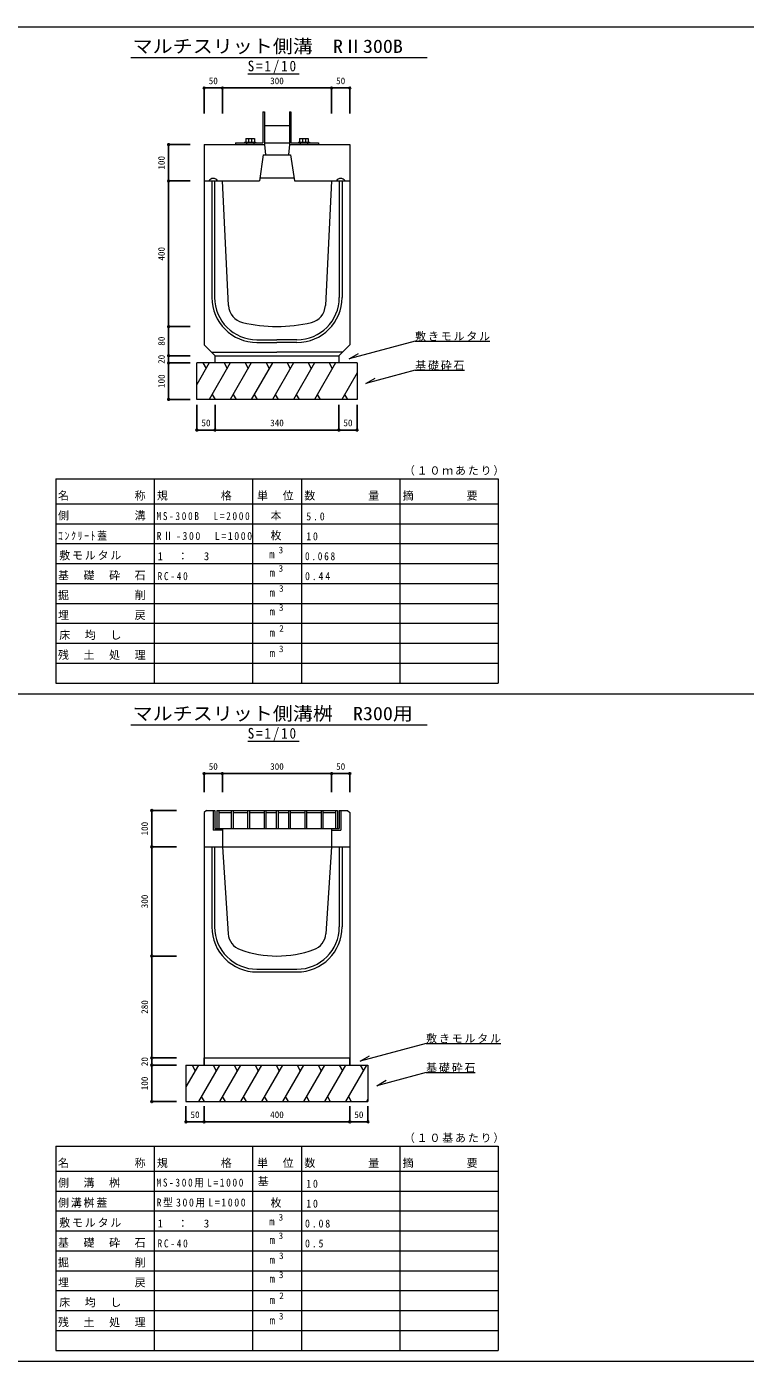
# Model space of a CAD drawing. Units: millimetres at full size, sheet at 1:10. Extents: x -3974 to 4026, y -1792 to 1875.
# Drawn here: x -661 to 1313, y -1792 to 1875 of the extents above; entities that cross this region are included whole.
import ezdxf
from ezdxf.enums import TextEntityAlignment as Align

# ---------------------------------------------------------------- set-up
doc = ezdxf.new("R2010")
doc.units = ezdxf.units.MM
doc.header["$LTSCALE"] = 10
doc.header["$PDMODE"] = 32
doc.header["$PDSIZE"] = 5
doc.linetypes.add('DASHED1', pattern=[1.8, 1.2, -0.6])
doc.linetypes.add('DASHED2', pattern=[3, 2, -1])
doc.layers.add('0-0_通り芯', color=7, linetype='Continuous', lineweight=18)
doc.layers.add('0-1_躯体', color=4, linetype='Continuous')
doc.styles.add('ＭＳ ゴシック', font='')
doc.styles.get('ＭＳ ゴシック').set_extended_font_data('MS Gothic')

msp = doc.modelspace()

# ---------------------------------------------------------------- linework, layer by layer
at = {"layer": '0-0_通り芯', "color": 2}
for p, q in [((-1329.25, 1875.16), (4026.29, 1875.16)), ((-12.21, 1641.26), (-12.21, 1555.76)), ((-12.21, 1641.26), (-7.71, 1641.26)), ((60.29, 1641.26), (60.29, 1603.26)), ((60.29, 1641.26), (64.79, 1641.26)), ((64.79, 1641.26), (64.79, 1555.76)), ((-7.71, 1603.26), (-7.71, 1551.26)), ((60.29, 1603.26), (60.29, 1551.26)), ((-87.71, 1555.76), (-12.21, 1555.76)), ((-87.71, 1555.76), (-87.71, 1551.26)), ((-62.71, 1557.76), (-62.71, 1555.76)), ((-62.71, 1557.76), (-32.71, 1557.76)), ((-59.71, 1567.76), (-35.71, 1567.76)), ((-59.71, 1567.76), (-59.71, 1557.76)), ((-57.71, 1555.76), (-57.71, 1551.26)), ((-57.71, 1551.26), (-37.71, 1551.26)), ((-51.71, 1567.76), (-51.71, 1557.76)), ((-43.71, 1567.76), (-43.71, 1557.76)), ((-37.71, 1555.76), (-37.71, 1551.26)), ((-35.71, 1567.76), (-35.71, 1557.76)), ((-32.71, 1557.76), (-32.71, 1555.76)), ((-7.71, 1555.76), (60.29, 1555.76)), ((61.29, 1551.26), (141.29, 1551.26)), ((64.79, 1555.76), (140.29, 1555.76)), ((85.29, 1557.76), (115.29, 1557.76)), ((85.29, 1557.76), (85.29, 1555.76)), ((88.29, 1567.76), (88.29, 1557.76)), ((88.29, 1567.76), (112.29, 1567.76)), ((90.29, 1555.76), (90.29, 1551.26)), ((96.29, 1567.76), (96.29, 1557.76)), ((104.29, 1567.76), (104.29, 1557.76)), ((110.29, 1555.76), (110.29, 1551.26)), ((112.29, 1567.76), (112.29, 1557.76)), ((115.29, 1557.76), (115.29, 1555.76)), ((140.29, 1555.76), (140.29, 1551.26)), ((-148.71, -278.07), (-148.71, -332.57)), ((-144.21, -278.07), (-144.21, -328.07)), ((-138.84, -278.07), (-138.84, -328.07)), ((-138.84, -278.07), (192.16, -278.07)), ((-133.84, -278.07), (-133.84, -328.07)), ((-133.84, -284.07), (-99.09, -284.07)), ((-99.09, -278.07), (-99.09, -328.07)), ((-94.09, -278.07), (-94.09, -328.07)), ((-94.09, -284.07), (-54.34, -284.07)), ((-54.34, -278.07), (-54.34, -328.07)), ((-49.34, -278.07), (-49.34, -328.07)), ((-49.34, -284.07), (-9.34, -284.07)), ((-9.34, -278.07), (-9.34, -328.07)), ((-4.34, -278.07), (-4.34, -328.07)), ((-4.34, -284.07), (24.16, -284.07)), ((24.16, -278.07), (24.16, -328.07)), ((29.16, -278.07), (29.16, -328.07)), ((29.16, -284.07), (57.66, -284.07)), ((57.66, -278.07), (57.66, -328.07)), ((62.66, -278.07), (62.66, -328.07)), ((62.66, -284.07), (102.66, -284.07)), ((102.66, -278.07), (102.66, -328.07)), ((107.66, -278.07), (107.66, -328.07)), ((107.66, -284.07), (147.41, -284.07)), ((147.41, -278.07), (147.41, -328.07)), ((152.41, -278.07), (152.41, -328.07)), ((152.41, -284.07), (187.16, -284.07)), ((187.16, -278.07), (187.16, -328.07)), ((192.16, -278.07), (192.16, -328.07)), ((196.79, -278.07), (196.79, -328.07)), ((201.29, -278.07), (201.29, -332.57)), ((-144.21, -328.07), (196.79, -328.07)), ((-123.71, -328.07), (-123.71, -334.07)), ((176.29, -328.07), (176.29, -334.07)), ((-123.71, -332.57), (-148.71, -332.57)), ((-123.71, -332.57), (-123.71, -378.07)), ((176.29, -332.57), (201.29, -332.57)), ((176.29, -332.57), (176.29, -378.07)), ((-3973.71, -1791.51), (4026.29, -1791.51))]:
    msp.add_line(p, q, dxfattribs=at)
at = {"layer": '0-0_通り芯'}
for p, q in [((-375.54, 1790.16), (438.45, 1790.16)), ((-54.15, 1745.44), (86.81, 1745.44)), ((406.06, 1011.04), (224.55, 962.4)), ((406.06, 1011.04), (611.06, 1011.04)), ((-143.71, 951.26), (-143.71, 971.26)), ((196.29, 971.26), (196.29, 951.26)), ((224.55, 962.4), (250.53, 977.4)), ((-159.66, 951.26), (-193.71, 892.29)), ((-193.71, 851.26), (-193.71, 951.26)), ((246.29, 951.26), (-193.71, 951.26)), ((-176.97, 951.26), (-168.32, 936.28)), ((-101.93, 951.26), (-159.66, 851.26)), ((-119.23, 951.26), (-110.58, 936.28)), ((-44.19, 951.26), (-101.93, 851.26)), ((-61.5, 951.26), (-52.85, 936.28)), ((13.54, 951.26), (-44.19, 851.26)), ((-3.76, 951.26), (4.89, 936.28)), ((71.28, 951.26), (13.54, 851.26)), ((53.97, 951.26), (62.62, 936.28)), ((129.01, 951.26), (71.28, 851.26)), ((111.71, 951.26), (120.36, 936.28)), ((186.75, 951.26), (129.01, 851.26)), ((169.44, 951.26), (178.09, 936.28)), ((246.29, 924.42), (204.05, 851.26)), ((246.29, 951.26), (246.29, 851.26)), ((406.06, 931.24), (541.06, 931.24)), ((246.29, 851.26), (-193.71, 851.26)), ((-151.74, 864.98), (-143.82, 851.26)), ((-94.01, 864.98), (-86.09, 851.26)), ((-36.27, 864.98), (-28.35, 851.26)), ((21.46, 864.98), (29.38, 851.26)), ((79.2, 864.98), (87.12, 851.26)), ((136.93, 864.98), (144.85, 851.26)), ((211.97, 864.98), (219.89, 851.26)), ((-581.21, 632.71), (633.79, 632.71)), ((-581.21, 632.71), (-581.21, 509.59)), ((-311.21, 632.71), (-311.21, 509.59)), ((-41.21, 632.71), (-41.21, 509.59)), ((93.79, 632.71), (93.79, 509.59)), ((363.79, 632.71), (363.79, 509.59)), ((633.79, 632.71), (633.79, 509.59)), ((-581.21, 564.31), (633.79, 564.31)), ((-581.21, 509.59), (633.79, 509.59)), ((-581.21, 509.59), (-581.21, 71.83)), ((-311.21, 509.59), (-311.21, 71.83)), ((-41.21, 509.59), (-41.21, 71.83)), ((93.79, 509.59), (93.79, 71.83)), ((363.79, 509.59), (363.79, 71.83)), ((633.79, 509.59), (633.79, 71.83)), ((-581.21, 454.87), (633.79, 454.87)), ((-581.21, 400.15), (633.79, 400.15)), ((-581.21, 345.43), (633.79, 345.43)), ((-581.21, 290.71), (633.79, 290.71)), ((-581.21, 235.99), (633.79, 235.99)), ((-581.21, 181.27), (633.79, 181.27)), ((-581.21, 126.55), (633.79, 126.55)), ((-581.21, 71.83), (633.79, 71.83)), ((-495.71, 71.83), (413.29, 71.83)), ((-375.54, -43.17), (438.45, -43.17)), ((-54.15, -87.89), (86.81, -87.89)), ((436.06, -918.29), (641.06, -918.29)), ((-223.71, -978.07), (276.29, -978.07)), ((-189.66, -978.07), (-223.71, -1037.05)), ((-223.71, -978.07), (-223.71, -1078.07)), ((-206.97, -978.07), (-198.32, -993.06)), ((-131.93, -978.07), (-189.66, -1078.07)), ((-149.23, -978.07), (-140.58, -993.06)), ((-74.19, -978.07), (-131.93, -1078.07)), ((-91.5, -978.07), (-82.85, -993.06)), ((-16.46, -978.07), (-74.19, -1078.07)), ((-33.76, -978.07), (-25.11, -993.06)), ((41.28, -978.07), (-16.46, -1078.07)), ((23.97, -978.07), (32.62, -993.06)), ((99.01, -978.07), (41.28, -1078.07)), ((81.71, -978.07), (90.36, -993.06)), ((156.75, -978.07), (99.01, -1078.07)), ((139.44, -978.07), (148.09, -993.06)), ((214.48, -978.07), (156.75, -1078.07)), ((197.18, -978.07), (205.83, -993.06)), ((272.22, -978.07), (214.48, -1078.07)), ((254.91, -978.07), (263.56, -993.06)), ((276.29, -978.07), (276.29, -1078.07)), ((436.06, -998.1), (300.18, -1034.51)), ((300.18, -1034.51), (326.16, -1019.51)), ((436.06, -998.1), (571.06, -998.1)), ((-223.71, -1078.07), (276.29, -1078.07)), ((-181.74, -1064.35), (-173.82, -1078.07)), ((-124.01, -1064.35), (-116.09, -1078.07)), ((-66.27, -1064.35), (-58.35, -1078.07)), ((-8.54, -1064.35), (-0.62, -1078.07)), ((49.2, -1064.35), (57.12, -1078.07)), ((106.93, -1064.35), (114.85, -1078.07)), ((164.67, -1064.35), (172.59, -1078.07)), ((222.4, -1064.35), (230.32, -1078.07)), ((276.29, -1071.02), (272.22, -1078.07)), ((-581.21, -1200.63), (633.79, -1200.63)), ((-581.21, -1200.63), (-581.21, -1323.75)), ((-311.21, -1200.63), (-311.21, -1323.75)), ((-41.21, -1200.63), (-41.21, -1323.75)), ((93.79, -1200.63), (93.79, -1323.75)), ((363.79, -1200.63), (363.79, -1323.75)), ((633.79, -1200.63), (633.79, -1323.75)), ((-581.21, -1269.03), (633.79, -1269.03)), ((-581.21, -1323.75), (633.79, -1323.75)), ((-581.21, -1323.75), (-581.21, -1761.51)), ((-311.21, -1323.75), (-311.21, -1761.51)), ((-41.21, -1323.75), (-41.21, -1761.51)), ((93.79, -1323.75), (93.79, -1761.51)), ((363.79, -1323.75), (363.79, -1761.51)), ((633.79, -1323.75), (633.79, -1761.51)), ((-581.21, -1378.47), (633.79, -1378.47)), ((-581.21, -1433.19), (633.79, -1433.19)), ((-581.21, -1487.91), (633.79, -1487.91)), ((-581.21, -1542.63), (633.79, -1542.63)), ((-581.21, -1597.35), (633.79, -1597.35)), ((-581.21, -1652.07), (633.79, -1652.07)), ((-581.21, -1706.79), (633.79, -1706.79)), ((-581.21, -1761.51), (633.79, -1761.51)), ((-495.71, -1761.51), (413.29, -1761.51))]:
    msp.add_line(p, q, dxfattribs=at)
at = {"layer": '0-0_通り芯', "color": 3}
for p, q in [((-173.71, 1551.26), (-7.71, 1551.26)), ((-173.71, 1551.26), (-173.71, 1451.26)), ((-7.71, 1551.26), (-5.21, 1523.26)), ((60.29, 1551.26), (57.79, 1523.26)), ((60.29, 1551.26), (226.29, 1551.26)), ((226.29, 1551.26), (226.29, 1451.26)), ((-11.21, 1523.26), (-21.71, 1451.26)), ((-11.21, 1523.26), (63.79, 1523.26)), ((63.79, 1523.26), (74.29, 1451.26)), ((-173.71, 1451.26), (-173.71, 1001.26)), ((-173.71, 1451.26), (-21.71, 1451.26)), ((-152.51, 1451.26), (-152.51, 1131.26)), ((-144.91, 1451.26), (-144.91, 1131.26)), ((-106.59, 1108.73), (-123.71, 1451.26)), ((-20.4, 1460.26), (72.97, 1460.26)), ((74.29, 1451.26), (226.29, 1451.26)), ((176.29, 1451.26), (159.16, 1108.73)), ((197.49, 1451.26), (197.49, 1131.26)), ((205.09, 1451.26), (205.09, 1131.26)), ((226.29, 1451.26), (226.29, 1001.26)), ((-173.71, 1001.26), (-143.71, 971.26)), ((-28.71, 1015.06), (26.29, 1015.06)), ((-28.71, 1007.46), (26.29, 1007.46)), ((81.29, 1015.06), (26.29, 1015.06)), ((81.29, 1007.46), (26.29, 1007.46)), ((196.29, 971.26), (226.29, 1001.26)), ((-153.71, 981.26), (26.29, 981.26)), ((-143.71, 971.26), (196.29, 971.26)), ((-143.71, 971.26), (196.29, 971.26)), ((206.29, 981.26), (26.29, 981.26)), ((-167.71, -278.07), (-173.71, -284.07)), ((-167.71, -278.07), (-144.21, -278.07)), ((196.79, -278.07), (220.29, -278.07)), ((220.29, -278.07), (226.29, -284.07)), ((226.29, -284.07), (226.29, -378.07)), ((-173.71, -378.07), (-173.71, -958.07)), ((-158.71, -378.07), (-138.71, -378.07)), ((-152.51, -378.07), (-152.51, -598.07)), ((-144.91, -378.07), (-144.91, -598.07)), ((-123.71, -378.07), (-107.79, -616.8)), ((176.29, -378.07), (160.38, -616.8)), ((197.49, -378.07), (197.49, -598.07)), ((205.09, -378.07), (205.09, -598.07)), ((226.29, -378.07), (226.29, -958.07)), ((-28.71, -714.27), (81.29, -714.27)), ((-28.71, -721.87), (81.29, -721.87)), ((-173.71, -958.07), (226.29, -958.07))]:
    msp.add_line(p, q, dxfattribs=at)
at = {"layer": '0-0_通り芯', "color": 2, "linetype": 'DASHED2'}
msp.add_line((-88.71, 1551.26), (-8.71, 1551.26), dxfattribs=at)
at = {"layer": '0-0_通り芯', "color": 4}
msp.add_line((-3973.71, 41.83), (4026.29, 41.83), dxfattribs=at)
at = {"layer": '0-0_通り芯', "color": 3, "linetype": 'DASHED1'}
for p, q in [((-123.71, -332.57), (-123.71, -378.07)), ((176.29, -332.57), (176.29, -378.07))]:
    msp.add_line(p, q, dxfattribs=at)
at = {"layer": '0-0_通り芯', "color": 2}
msp.add_lwpolyline([(-7.71, 1641.26), (-7.71, 1603.26), (60.29, 1603.26)], dxfattribs=at)
at = {"layer": '0-0_通り芯'}
for points in [[(406.06, 931.24), (270.18, 894.82), (296.16, 909.82)], [(436.06, -918.29), (254.55, -966.93), (280.53, -951.93)]]:
    msp.add_lwpolyline(points, dxfattribs=at)
at = {"layer": '0-0_通り芯', "color": 3}
msp.add_lwpolyline([(-173.71, -284.07), (-173.71, -378.07), (226.29, -378.07)], dxfattribs=at)
for centre, radius, start, end in [((-148.71, 1444.66), 13.6, 29.03, 150.96999), ((201.29, 1444.66), 13.6, 29.03, 150.96999), ((-28.71, 1131.26), 123.8, 180, 270), ((-28.71, 1131.26), 116.2, 180, 270), ((-56.65, 1111.22), 50, 182.86, 256.29), ((81.29, 1131.26), 123.8, 270, 0), ((81.29, 1131.26), 116.2, 270, 0), ((109.22, 1111.22), 50, 283.71, 357.14), ((26.29, 1451.26), 400, 256.29, 283.71), ((-28.71, -598.07), 123.8, 180, 270), ((-28.71, -598.07), 116.2, 180, 270), ((-57.9, -613.47), 50, 183.81, 250.32), ((81.29, -598.07), 116.2, 270, 0), ((81.29, -598.07), 123.8, 270, 0), ((110.49, -613.47), 50, 289.68, 356.19), ((26.29, -378.07), 300, 250.32, 289.68)]:
    msp.add_arc(centre, radius, start, end, dxfattribs=at)
at = {"layer": '0-1_躯体', "color": 7}
for p, q in [((-173.71, 1706.74), (-123.71, 1706.74)), ((-123.71, 1706.74), (176.29, 1706.74)), ((176.29, 1706.74), (226.29, 1706.74)), ((-271.36, 1451.26), (-271.36, 1551.26)), ((-271.36, 1051.26), (-271.36, 1451.26)), ((-271.36, 971.26), (-271.36, 1051.26)), ((-271.36, 951.26), (-271.36, 971.26)), ((-271.36, 851.26), (-271.36, 951.26)), ((-193.71, 766.98), (-143.71, 766.98)), ((-143.71, 766.98), (196.29, 766.98)), ((196.29, 766.98), (246.29, 766.98)), ((-173.71, -176.98), (-123.71, -176.98)), ((-123.71, -176.98), (176.29, -176.98)), ((176.29, -176.98), (226.29, -176.98)), ((-317.61, -278.07), (-317.61, -378.07)), ((-317.61, -378.07), (-317.61, -678.07)), ((-317.61, -678.07), (-317.61, -958.07)), ((-317.61, -958.07), (-317.61, -978.07)), ((-317.61, -978.07), (-317.61, -1078.07)), ((-173.71, -958.07), (-173.71, -978.07)), ((226.29, -958.07), (226.29, -978.07)), ((-223.71, -1133.63), (-173.71, -1133.63)), ((-173.71, -1133.63), (226.29, -1133.63)), ((226.29, -1133.63), (276.29, -1133.63))]:
    msp.add_line(p, q, dxfattribs=at)
at = {"layer": '0-1_躯体'}
for p, q in [((-173.71, 1706.74), (-173.71, 1637.1)), ((-123.71, 1706.74), (-123.71, 1637.1)), ((176.29, 1706.74), (176.29, 1637.1)), ((226.29, 1706.74), (226.29, 1637.1)), ((-271.36, 1551.26), (-212.46, 1551.26)), ((-271.36, 1451.26), (-212.46, 1451.26)), ((-271.36, 1051.26), (-212.46, 1051.26)), ((-271.36, 971.26), (-212.46, 971.26)), ((-271.36, 971.26), (-212.46, 971.26)), ((-271.36, 971.26), (-212.46, 971.26)), ((-271.36, 951.26), (-212.46, 951.26)), ((-271.36, 851.26), (-212.46, 851.26)), ((-193.71, 766.98), (-193.71, 836.21)), ((-143.71, 766.98), (-143.71, 836.21)), ((196.29, 766.98), (196.29, 836.21)), ((246.29, 766.98), (246.29, 836.21)), ((-173.71, -176.98), (-173.71, -227.96)), ((-123.71, -176.98), (-123.71, -227.96)), ((176.29, -176.98), (176.29, -227.96)), ((226.29, -176.98), (226.29, -227.96)), ((-317.61, -278.07), (-249.62, -278.07)), ((-317.61, -378.07), (-249.62, -378.07)), ((-317.61, -678.07), (-249.62, -678.07)), ((-317.61, -958.07), (-249.62, -958.07)), ((-317.61, -978.07), (-249.62, -978.07)), ((-317.61, -1078.07), (-249.62, -1078.07)), ((-223.71, -1133.63), (-223.71, -1090.28)), ((-173.71, -1133.63), (-173.71, -1090.28)), ((226.29, -1133.63), (226.29, -1090.28)), ((276.29, -1133.63), (276.29, -1090.28))]:
    msp.add_line(p, q, dxfattribs=at)
for p in [(-173.71, 1706.74), (-123.71, 1706.74), (176.29, 1706.74), (226.29, 1706.74), (-271.36, 1551.26), (-271.36, 1451.26), (-271.36, 1051.26), (-271.36, 971.26), (-271.36, 951.26), (-271.36, 851.26), (-193.71, 766.98), (-143.71, 766.98), (196.29, 766.98), (246.29, 766.98), (-173.71, -176.98), (-123.71, -176.98), (176.29, -176.98), (226.29, -176.98), (-317.61, -278.07), (-317.61, -378.07), (-317.61, -678.07), (-317.61, -958.07), (-317.61, -978.07), (-317.61, -1078.07), (-223.71, -1133.63), (-173.71, -1133.63), (226.29, -1133.63), (276.29, -1133.63)]:
    msp.add_point(p, dxfattribs=at)

# ---------------------------------------------------------------- texts
at = {"layer": '0-0_通り芯', "color": 3, "style": 'ＭＳ ゴシック', "width": 1.1}
for s, p in [('マルチスリット側溝\u3000RⅡ300B', (-370.14, 1792.18)), ('マルチスリット側溝桝\u3000R300用', (-370.14, -41.15))]:
    msp.add_text(s, height=36.66, dxfattribs=at).set_placement(p, align=Align.BOTTOM_LEFT)
at = {"layer": '0-0_通り芯', "color": 4, "style": 'ＭＳ ゴシック'}
for s, p in [('3', (30.81, 422.77)), ('3', (30.81, 372.15)), ('3', (31.98, 317.09)), ('3', (31.71, 264.83)), ('2', (32.61, 207.31)), ('3', (31.71, 151.22)), ('3', (30.81, -1410.57)), ('3', (30.81, -1461.18)), ('3', (31.98, -1516.24)), ('3', (31.71, -1568.5)), ('2', (32.61, -1626.03)), ('3', (31.71, -1682.11))]:
    msp.add_text(s, height=18.33, dxfattribs=at).set_placement(p, align=Align.BOTTOM_LEFT)
at = {"layer": '0-0_通り芯', "style": 'ＭＳ ゴシック'}
for s, p in [('m', (4.71, 408.4)), ('m', (5.61, 357.79)), ('m', (5.61, 303.07)), ('m', (5.61, 251.08)), ('m', (5.7, 192.94)), ('m', (5.88, 136.86)), ('基', (-26.46, -1314.81)), ('m', (4.71, -1424.93)), ('m', (5.61, -1475.55)), ('m', (5.61, -1530.27)), ('m', (5.61, -1582.25)), ('m', (5.7, -1640.39)), ('m', (5.88, -1696.48))]:
    msp.add_text(s, height=21.99, dxfattribs=at).set_placement(p, align=Align.BOTTOM_LEFT)
at = {"layer": '0-0_通り芯', "attachment_point": 7, "style": 'ＭＳ ゴシック'}
for s, insert, char_height in [('\\T1.28;\\W0.9;S=1/10', (-54.15, 1745.44), 29.33), ('\\T1.17;敷きモルタル', (406.06, 1011.04), 21.99), ('\\T1.17;基礎砕石', (406.06, 931.24), 21.99), ('\\T1.17;（１０ｍあたり）', (375.04, 641.65), 21.99), ('\\T1.17;名\u3000\u3000\u3000\u3000\u3000称', (-575.21, 573.25), 21.99), ('\\T1.17;規\u3000\u3000\u3000\u3000格', (-303.46, 573.25), 21.99), ('\\T1.17;単\u3000位', (-28.21, 573.25), 21.99), ('\\T1.17;数\u3000\u3000\u3000\u3000量', (101.54, 573.25), 21.99), ('\\T1.17;摘\u3000\u3000\u3000\u3000要', (371.54, 573.25), 21.99), ('\\T1.17;側\u3000\u3000\u3000\u3000\u3000溝', (-575.21, 518.53), 21.99), ('\\T1.36;\\W0.85;MS-300B\u3000L=2000', (-304.46, 519.32), 21.99), ('\\T1.17;\u3000本', (-26.46, 518.53), 21.99), ('\\T1.38;\\W0.9;5.0', (106.79, 518.53), 21.99), ('\\T1.33;\\W0.9;ｺﾝｸﾘｰﾄ蓋', (-575.21, 463.81), 21.99), ('\\T1.32;\\W0.9;RⅡ-300\u3000L=1000', (-304.46, 464.6), 21.99), ('\\T1.17;\u3000枚', (-26.46, 463.81), 21.99), ('\\T1.36;\\W0.9;10', (106.79, 463.81), 21.99), ('\\T1.17;敷モルタル', (-571.71, 409.09), 21.99), ('\\T1.21;1\u3000：\u30003', (-301.71, 409.09), 21.99), ('\\T1.38;\\W0.85;0.068', (103.29, 409.09), 21.99), ('\\T1.17;基\u3000礎\u3000砕\u3000石', (-575.21, 354.37), 21.99), ('\\T1.38;\\W0.85;RC-40', (-301.71, 354.37), 21.99), ('\\T1.38;\\W0.9;0.44', (103.29, 354.37), 21.99), ('\\T1.17;掘\u3000\u3000\u3000\u3000\u3000削', (-575.21, 299.65), 21.99), ('\\T1.17;埋\u3000\u3000\u3000\u3000\u3000戻', (-575.21, 244.93), 21.99), ('\\T1.17;床\u3000均\u3000し', (-571.71, 190.21), 21.99), ('\\T1.17;残\u3000土\u3000処\u3000理', (-575.21, 135.49), 21.99), ('\\T1.28;\\W0.9;S=1/10', (-54.15, -87.89), 29.33), ('\\T1.17;敷きモルタル', (436.06, -918.29), 21.99), ('\\T1.17;基礎砕石', (436.06, -998.1), 21.99), ('\\T1.17;（１０基あたり）', (375.04, -1191.69), 21.99), ('\\T1.17;名\u3000\u3000\u3000\u3000\u3000称', (-575.21, -1260.09), 21.99), ('\\T1.17;規\u3000\u3000\u3000\u3000格', (-303.46, -1260.09), 21.99), ('\\T1.17;単\u3000位', (-28.21, -1260.09), 21.99), ('\\T1.17;数\u3000\u3000\u3000\u3000量', (101.54, -1260.09), 21.99), ('\\T1.17;摘\u3000\u3000\u3000\u3000要', (371.54, -1260.09), 21.99), ('\\T1.17;側\u3000溝\u3000桝', (-575.21, -1314.81), 21.99), ('\\T1.36;\\W0.85;MS-300用L=1000', (-304.46, -1314.02), 21.99), ('\\T1.36;\\W0.9;10', (106.79, -1314.81), 21.99), ('\\T1.17;側溝桝蓋', (-575.21, -1369.53), 21.99), ('\\T1.32;\\W0.9;R型300用L=1000', (-304.46, -1368.74), 21.99), ('\\T1.17;\u3000枚', (-26.46, -1369.53), 21.99), ('\\T1.36;\\W0.9;10', (106.79, -1369.53), 21.99), ('\\T1.17;敷モルタル', (-571.71, -1424.25), 21.99), ('\\T1.21;1\u3000：\u30003', (-301.71, -1424.25), 21.99), ('\\T1.38;\\W0.9;0.08', (103.29, -1424.25), 21.99), ('\\T1.17;基\u3000礎\u3000砕\u3000石', (-575.21, -1478.97), 21.99), ('\\T1.38;\\W0.85;RC-40', (-301.71, -1478.97), 21.99), ('\\T1.38;\\W0.9;0.5', (103.29, -1478.97), 21.99), ('\\T1.17;掘\u3000\u3000\u3000\u3000\u3000削', (-575.21, -1533.69), 21.99), ('\\T1.17;埋\u3000\u3000\u3000\u3000\u3000戻', (-575.21, -1588.41), 21.99), ('\\T1.17;床\u3000均\u3000し', (-571.71, -1643.13), 21.99), ('\\T1.17;残\u3000土\u3000処\u3000理', (-575.21, -1697.85), 21.99)]:
    msp.add_mtext(s, dxfattribs=dict(at, insert=insert, char_height=char_height))
at = {"layer": '0-1_躯体', "style": 'ＭＳ ゴシック'}
for s, p in [('50', (-161.21, 1711.74)), ('300', (7.54, 1711.74)), ('50', (188.79, 1711.74)), ('50', (-181.21, 771.98)), ('340', (7.54, 771.98)), ('50', (208.79, 771.98)), ('50', (-161.21, -171.98)), ('300', (7.54, -171.98)), ('50', (188.79, -171.98)), ('50', (-211.21, -1128.63)), ('400', (7.54, -1128.63)), ('50', (238.79, -1128.63))]:
    msp.add_text(s, height=18.33, dxfattribs=at).set_placement(p, align=Align.BOTTOM_LEFT)
for s, p in [('100', (-276.36, 1482.51)), ('400', (-276.36, 1232.51)), ('80', (-276.36, 998.76)), ('20', (-276.36, 948.76)), ('100', (-276.36, 882.51)), ('100', (-322.61, -346.82)), ('300', (-322.61, -546.82)), ('280', (-322.61, -836.82)), ('20', (-322.61, -980.57)), ('100', (-322.61, -1046.82))]:
    msp.add_text(s, height=18.33, rotation=90, dxfattribs=at).set_placement(p, align=Align.BOTTOM_LEFT)

doc.saveas('drawing.dxf')
